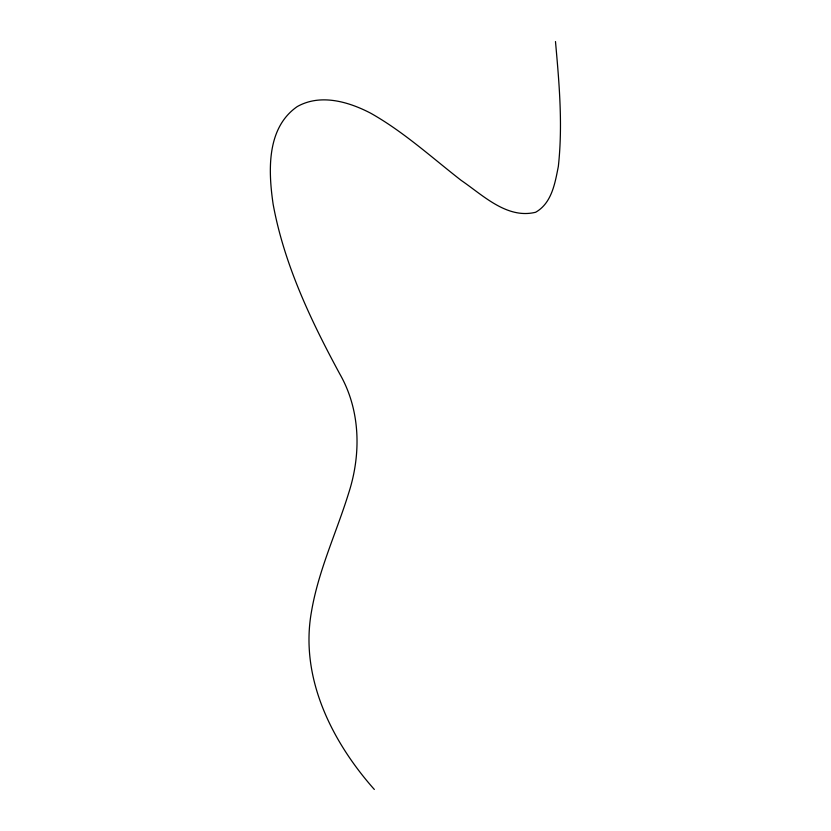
<?xml version="1.0" encoding="UTF-8"?>
<svg xmlns="http://www.w3.org/2000/svg" width="831" height="831" viewBox="0 0 831 831"><rect width="100%" height="100%" fill="white"/><g stroke="black" fill="none" stroke-linecap="round" stroke-linejoin="round"><path stroke-width="1.25" d="M374.334 789.45C331.642 741.345 299.565 677.255 311.511 611.45C318.439 570.492 336.389 532.733 348.605 493.302C361.329 454.204 360.571 410.192 339.775 373.94C310.836 320.444 284.192 264.497 273.139 204.249C268.288 171.165 266.304 128.016 297.259 106.576C320.517 93.477 348.563 101.673 370.678 113.193C403.565 131.734 431.58 157.339 461.236 180.42C483.008 195.254 507.014 219.332 535.663 212.248C551.877 202.982 555.015 183.163 558.339 166.439C562.909 124.858 559.211 83.038 555.482 41.55"/></g></svg>
